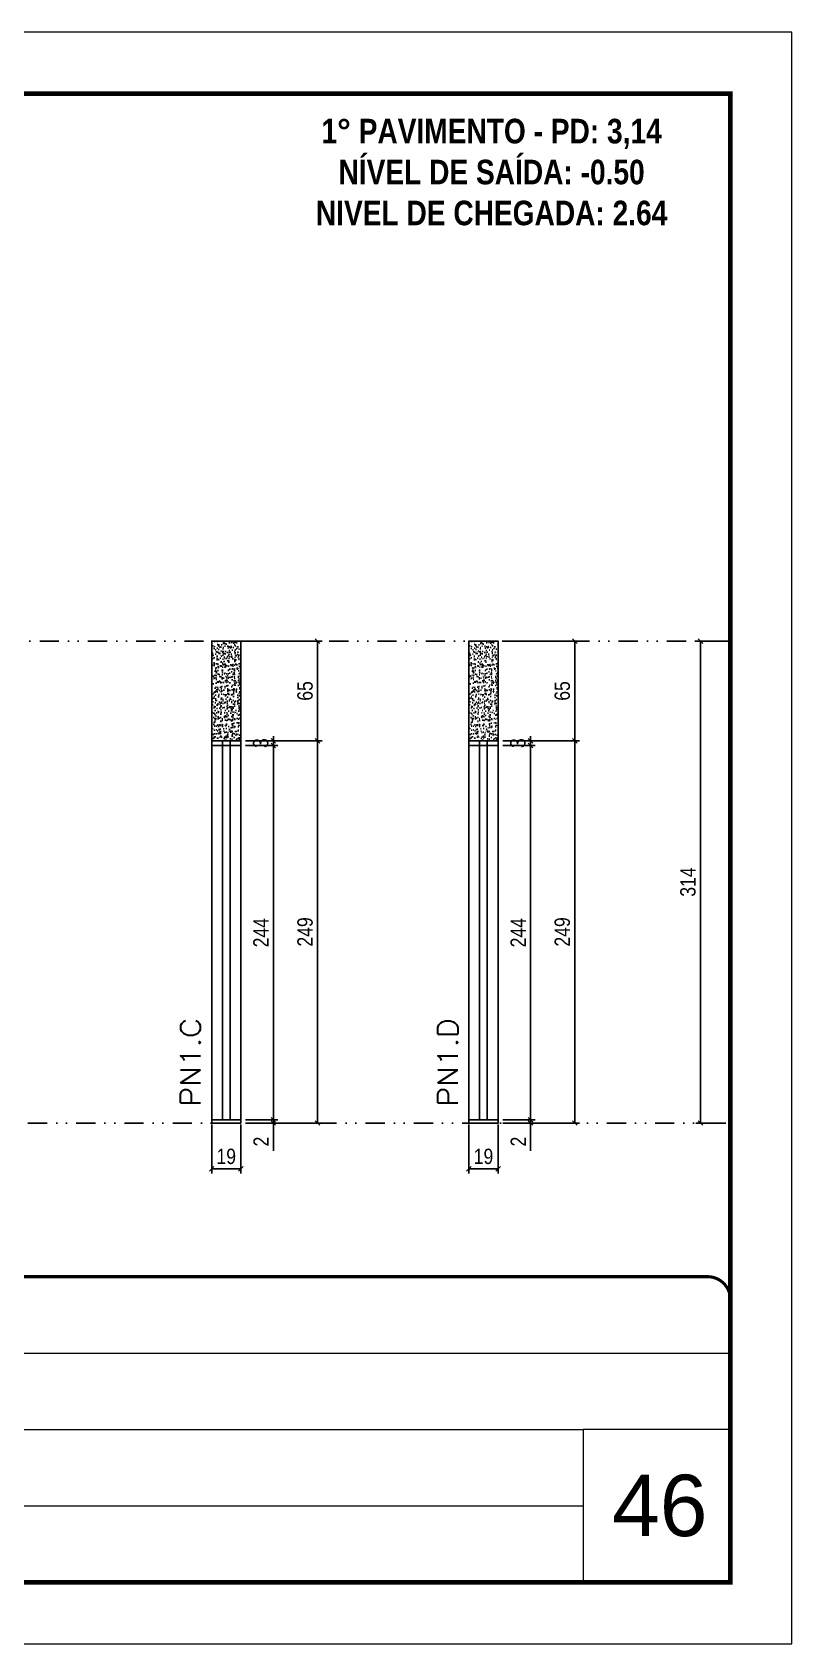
# Model space of a CAD drawing. Extents: x 14400 to 24104, y -21631 to 6985.
# Drawn here: x 16988 to 17483, y -6700 to -5650 of the extents above; entities that cross this region are included whole.
import ezdxf

# ---------------------------------------------------------------- set-up
doc = ezdxf.new("R2010")
doc.units = 0
for name, pattern in [('CONTINUO', [0]), ('DASHED', [0.75, 0.5, -0.25]), ('DIVIDE2', [0.625, 0.25, -0.125, 0, -0.125, 0, -0.125])]:
    doc.linetypes.add(name, pattern=pattern)
for name, color, linetype, lineweight in [('CARIMBO', 255, 'Continuous', 9), ('Folhas', 255, 'Continuous', 9), ('SARRAFO DE PRESSAO', 251, 'DASHED', 9), ('Texto Seção', 7, 'Continuous', 15)]:
    doc.layers.add(name, color=color, linetype=linetype, lineweight=lineweight)
for name, color, linetype in [('COTA', 241, 'Continuous'), ('NOMENCLATURA', 7, 'Continuous'), ('Nível', 160, 'Continuous'), ('Painéis', 200, 'Continuous'), ('SARR_2.2x7', 40, 'Continuous')]:
    doc.layers.add(name, color=color, linetype=linetype)
doc.styles.add('ARIAL', font='arial.ttf')
doc.styles.add('COTA TECNICA', font='techl___.ttf', dxfattribs={"height": 10})
doc.styles.add('COTA TECNICA-50', font='techl___.ttf', dxfattribs={"height": 10})
doc.styles.add('REGUA-120', font='ROMANS.shx', dxfattribs={"height": 15})
doc.styles.add('ROMANC', font='techb___.ttf', dxfattribs={"height": 2.5})
doc.dimstyles.new('COTA PAINEL-50', dxfattribs={"dimtxt": 10, "dimasz": 3, "dimexe": 3, "dimexo": 3, "dimgap": 3, "dimtad": 1, "dimdec": 1, "dimzin": 12, "dimdsep": 46, "dimtxsty": 'COTA TECNICA-50', "dimblk1": 'OBLIQUE', "dimblk2": 'OBLIQUE', "dimsah": 1, "dimcen": 0.9, "dimclrd": 4, "dimclre": 4, "dimclrt": 240, "dimadec": 1, "dimazin": 3, "dimtfac": 1, "dimtdec": 1, "dimtmove": 0, "dimatfit": 3, "dimfxl": 1, "dimtolj": 1, "dimtzin": 12, "dimarcsym": 0})
doc.dimstyles.new('PAINEL', dxfattribs={"dimtxt": 10, "dimasz": 3, "dimexe": 3, "dimexo": 3, "dimgap": 3, "dimtad": 1, "dimdec": 1, "dimzin": 12, "dimdsep": 46, "dimtxsty": 'COTA TECNICA', "dimblk1": 'OBLIQUE', "dimblk2": 'OBLIQUE', "dimsah": 1, "dimcen": 0.9, "dimclrd": 4, "dimclre": 4, "dimclrt": 240, "dimadec": 1, "dimazin": 3, "dimtfac": 1, "dimtdec": 1, "dimtmove": 0, "dimatfit": 3, "dimfxl": 1, "dimtolj": 1, "dimtzin": 12, "dimarcsym": 0})

# ---------------------------------------------------------------- blocks, each defined once
blk = doc.blocks.new('9999999999')
at = {"color": 30, "linetype": 'CONTINUO'}
for p, q in [((98564.6, 34379.6), (99584, 34379.6)), ((98564.6, 34329.8), (99488, 34329.8)), ((99584, 34329.8), (99488, 34329.8)), ((99488, 34329.8), (99488, 34230.2)), ((98564.6, 34280), (99488, 34280))]:
    blk.add_line(p, q, dxfattribs=at)
at = {"color": 30, "linetype": 'CONTINUO', "const_width": 2}
blk.add_lwpolyline([(99584, 34230.2), (99584, 34414.4, 0.414214), (99569, 34429.4), (98229, 34429.4, 0.414214), (98214, 34414.4), (98214, 34245.2, 0.414214), (98229, 34230.2), (99584, 34230.2)], format="xyb", dxfattribs=at)
at = {"layer": 'Folhas'}
blk.add_lwpolyline([(98139, 34190.2), (99624, 34190.2), (99624, 35240.2), (98139, 35240.2)], close=True, dxfattribs=at)
at = {"layer": 'Folhas', "color": 30, "const_width": 3}
blk.add_lwpolyline([(98214, 34230.2), (99584, 34230.2), (99584, 35200.2), (98214, 35200.2)], close=True, dxfattribs=at)
blk = doc.blocks.new('_Oblique')
at = {"color": 0, "linetype": 'ByBlock', "lineweight": -2}
blk.add_line((-0.5, -0.5), (0.5, 0.5), dxfattribs=at)
blk = doc.blocks.new('*D2248')
at = {"layer": 'COTA', "color": 4, "lineweight": -2, "transparency": 16777216}
for p, q in [((17440.5, -6046.3), (17421, -6046.3)), ((17424, -6360.3), (17424, -6046.3)), ((17440.5, -6360.3), (17421, -6360.3))]:
    blk.add_line(p, q, dxfattribs=at)
at = {"layer": 'Defpoints', "color": 0, "transparency": 16777216}
for p in [(17424, -6046.3), (17443.5, -6046.3), (17443.5, -6360.3)]:
    blk.add_point(p, dxfattribs=at)
at = {"layer": 'COTA', "color": 4, "lineweight": -2, "transparency": 16777216, "xscale": 3, "yscale": 3, "zscale": 3}
for p, rotation in [((17424, -6046.3), 90), ((17424, -6360.3), 270)]:
    blk.add_blockref('_Oblique', p, dxfattribs=dict(at, rotation=rotation))
at = {"layer": 'COTA', "color": 240, "transparency": 16777216, "insert": (17415.8, -6203.3), "char_height": 10, "attachment_point": 5, "rotation": 90, "style": 'COTA TECNICA'}
blk.add_mtext('\\A1;314', dxfattribs=at)
blk = doc.blocks.new('*D2265')
at = {"layer": 'COTA', "color": 4, "lineweight": -2, "transparency": 16777216}
for p, q in [((17273, -6361.3), (17273, -6393.2)), ((17292, -6361.3), (17292, -6393.2)), ((17273, -6390.2), (17292, -6390.2))]:
    blk.add_line(p, q, dxfattribs=at)
at = {"layer": 'Defpoints', "color": 0, "transparency": 16777216}
for p in [(17273, -6358.3), (17292, -6358.3), (17292, -6390.2)]:
    blk.add_point(p, dxfattribs=at)
at = {"layer": 'COTA', "color": 4, "lineweight": -2, "transparency": 16777216, "xscale": 3, "yscale": 3, "zscale": 3, "rotation": 180}
blk.add_blockref('_Oblique', (17273, -6390.2), dxfattribs=at)
at = {"layer": 'COTA', "color": 4, "lineweight": -2, "transparency": 16777216, "xscale": 3, "yscale": 3, "zscale": 3}
blk.add_blockref('_Oblique', (17292, -6390.2), dxfattribs=at)
at = {"layer": 'COTA', "color": 240, "transparency": 16777216, "insert": (17282.5, -6382.1), "char_height": 10, "attachment_point": 5, "style": 'COTA TECNICA'}
blk.add_mtext('\\A1;19', dxfattribs=at)
blk = doc.blocks.new('*D2266')
at = {"layer": 'COTA', "color": 4, "lineweight": -2, "transparency": 16777216}
for p, q in [((17295, -6358.3), (17316.2, -6358.3)), ((17295, -6360.3), (17316.2, -6360.3)), ((17313.2, -6358.3), (17313.2, -6355.3)), ((17313.2, -6358.3), (17313.2, -6360.3)), ((17313.2, -6360.3), (17313.2, -6378.4))]:
    blk.add_line(p, q, dxfattribs=at)
at = {"layer": 'Defpoints', "color": 0, "transparency": 16777216}
for p in [(17292, -6358.3), (17292, -6360.3), (17313.2, -6358.3)]:
    blk.add_point(p, dxfattribs=at)
at = {"layer": 'COTA', "color": 4, "lineweight": -2, "transparency": 16777216, "xscale": 3, "yscale": 3, "zscale": 3}
for p, rotation in [((17313.2, -6358.3), 270), ((17313.2, -6360.3), 90)]:
    blk.add_blockref('_Oblique', p, dxfattribs=dict(at, rotation=rotation))
at = {"layer": 'COTA', "color": 240, "transparency": 16777216, "insert": (17305.2, -6372.4), "char_height": 10, "attachment_point": 5, "rotation": 90, "style": 'COTA TECNICA-50'}
blk.add_mtext('\\A1;2', dxfattribs=at)
blk = doc.blocks.new('*D2267')
at = {"layer": 'COTA', "color": 4, "lineweight": -2, "transparency": 16777216}
for p, q in [((17295, -6111.3), (17345, -6111.3)), ((17342, -6360.3), (17342, -6111.3)), ((17295, -6360.3), (17345, -6360.3))]:
    blk.add_line(p, q, dxfattribs=at)
at = {"layer": 'Defpoints', "color": 0, "transparency": 16777216}
for p in [(17292, -6111.3), (17342, -6111.3), (17292, -6360.3)]:
    blk.add_point(p, dxfattribs=at)
at = {"layer": 'COTA', "color": 4, "lineweight": -2, "transparency": 16777216, "xscale": 3, "yscale": 3, "zscale": 3}
for p, rotation in [((17342, -6111.3), 90), ((17342, -6360.3), 270)]:
    blk.add_blockref('_Oblique', p, dxfattribs=dict(at, rotation=rotation))
at = {"layer": 'COTA', "color": 240, "transparency": 16777216, "insert": (17333.9, -6235.8), "char_height": 10, "attachment_point": 5, "rotation": 90, "style": 'COTA TECNICA-50'}
blk.add_mtext('\\A1;249', dxfattribs=at)
blk = doc.blocks.new('*D2270')
at = {"layer": 'COTA', "color": 4, "lineweight": -2, "transparency": 16777216}
for p, q in [((17295, -6046.3), (17345, -6046.3)), ((17342, -6111.3), (17342, -6046.3)), ((17295, -6111.3), (17345, -6111.3))]:
    blk.add_line(p, q, dxfattribs=at)
at = {"layer": 'Defpoints', "color": 0, "transparency": 16777216}
for p in [(17292, -6046.3), (17342, -6046.3), (17292, -6111.3)]:
    blk.add_point(p, dxfattribs=at)
at = {"layer": 'COTA', "color": 4, "lineweight": -2, "transparency": 16777216, "xscale": 3, "yscale": 3, "zscale": 3}
for p, rotation in [((17342, -6046.3), 90), ((17342, -6111.3), 270)]:
    blk.add_blockref('_Oblique', p, dxfattribs=dict(at, rotation=rotation))
at = {"layer": 'COTA', "color": 240, "transparency": 16777216, "insert": (17333.9, -6078.8), "char_height": 10, "attachment_point": 5, "rotation": 90, "style": 'COTA TECNICA'}
blk.add_mtext('\\A1;65', dxfattribs=at)
blk = doc.blocks.new('*D2268')
at = {"layer": 'COTA', "color": 4, "lineweight": -2, "transparency": 16777216}
for p, q in [((17295, -6114.3), (17316.2, -6114.3)), ((17313.2, -6358.3), (17313.2, -6114.3)), ((17295, -6358.3), (17316.2, -6358.3))]:
    blk.add_line(p, q, dxfattribs=at)
at = {"layer": 'Defpoints', "color": 0, "transparency": 16777216}
for p in [(17292, -6114.3), (17313.2, -6114.3), (17292, -6358.3)]:
    blk.add_point(p, dxfattribs=at)
at = {"layer": 'COTA', "color": 4, "lineweight": -2, "transparency": 16777216, "xscale": 3, "yscale": 3, "zscale": 3}
for p, rotation in [((17313.2, -6114.3), 90), ((17313.2, -6358.3), 270)]:
    blk.add_blockref('_Oblique', p, dxfattribs=dict(at, rotation=rotation))
at = {"layer": 'COTA', "color": 240, "transparency": 16777216, "insert": (17305.1, -6236.3), "char_height": 10, "attachment_point": 5, "rotation": 90, "style": 'COTA TECNICA'}
blk.add_mtext('\\A1;244', dxfattribs=at)
blk = doc.blocks.new('*D2269')
at = {"layer": 'COTA', "color": 4, "lineweight": -2, "transparency": 16777216}
for p, q in [((17313.2, -6111.3), (17313.2, -6108.3)), ((17295, -6111.3), (17316.2, -6111.3)), ((17295, -6114.3), (17316.2, -6114.3)), ((17313.2, -6114.3), (17313.2, -6111.3)), ((17313.2, -6114.3), (17313.2, -6117.3))]:
    blk.add_line(p, q, dxfattribs=at)
at = {"layer": 'Defpoints', "color": 0, "transparency": 16777216}
for p in [(17292, -6111.3), (17292, -6114.3), (17313.2, -6111.3)]:
    blk.add_point(p, dxfattribs=at)
at = {"layer": 'COTA', "color": 4, "lineweight": -2, "transparency": 16777216, "xscale": 3, "yscale": 3, "zscale": 3}
for p, rotation in [((17313.2, -6111.3), 270), ((17313.2, -6114.3), 90)]:
    blk.add_blockref('_Oblique', p, dxfattribs=dict(at, rotation=rotation))
at = {"layer": 'COTA', "color": 240, "transparency": 16777216, "insert": (17304.9, -6112.8), "char_height": 10, "attachment_point": 5, "rotation": 90, "style": 'COTA TECNICA'}
blk.add_mtext('\\A1;3', dxfattribs=at)
blk = doc.blocks.new('*D2271')
at = {"layer": 'COTA', "color": 4, "lineweight": -2, "transparency": 16777216}
for p, q in [((17105.3, -6361.3), (17105.3, -6393.2)), ((17124.3, -6361.3), (17124.3, -6393.2)), ((17105.3, -6390.2), (17124.3, -6390.2))]:
    blk.add_line(p, q, dxfattribs=at)
at = {"layer": 'Defpoints', "color": 0, "transparency": 16777216}
for p in [(17105.3, -6358.3), (17124.3, -6358.3), (17124.3, -6390.2)]:
    blk.add_point(p, dxfattribs=at)
at = {"layer": 'COTA', "color": 4, "lineweight": -2, "transparency": 16777216, "xscale": 3, "yscale": 3, "zscale": 3, "rotation": 180}
blk.add_blockref('_Oblique', (17105.3, -6390.2), dxfattribs=at)
at = {"layer": 'COTA', "color": 4, "lineweight": -2, "transparency": 16777216, "xscale": 3, "yscale": 3, "zscale": 3}
blk.add_blockref('_Oblique', (17124.3, -6390.2), dxfattribs=at)
at = {"layer": 'COTA', "color": 240, "transparency": 16777216, "insert": (17114.8, -6382.1), "char_height": 10, "attachment_point": 5, "style": 'COTA TECNICA'}
blk.add_mtext('\\A1;19', dxfattribs=at)
blk = doc.blocks.new('*D2272')
at = {"layer": 'COTA', "color": 4, "lineweight": -2, "transparency": 16777216}
for p, q in [((17127.3, -6358.3), (17148.5, -6358.3)), ((17127.3, -6360.3), (17148.5, -6360.3)), ((17145.5, -6358.3), (17145.5, -6355.3)), ((17145.5, -6358.3), (17145.5, -6360.3)), ((17145.5, -6360.3), (17145.5, -6378.4))]:
    blk.add_line(p, q, dxfattribs=at)
at = {"layer": 'Defpoints', "color": 0, "transparency": 16777216}
for p in [(17124.3, -6358.3), (17124.3, -6360.3), (17145.5, -6358.3)]:
    blk.add_point(p, dxfattribs=at)
at = {"layer": 'COTA', "color": 4, "lineweight": -2, "transparency": 16777216, "xscale": 3, "yscale": 3, "zscale": 3}
for p, rotation in [((17145.5, -6358.3), 270), ((17145.5, -6360.3), 90)]:
    blk.add_blockref('_Oblique', p, dxfattribs=dict(at, rotation=rotation))
at = {"layer": 'COTA', "color": 240, "transparency": 16777216, "insert": (17137.5, -6372.4), "char_height": 10, "attachment_point": 5, "rotation": 90, "style": 'COTA TECNICA-50'}
blk.add_mtext('\\A1;2', dxfattribs=at)
blk = doc.blocks.new('*D2273')
at = {"layer": 'COTA', "color": 4, "lineweight": -2, "transparency": 16777216}
for p, q in [((17127.3, -6111.3), (17177.3, -6111.3)), ((17174.3, -6360.3), (17174.3, -6111.3)), ((17127.3, -6360.3), (17177.3, -6360.3))]:
    blk.add_line(p, q, dxfattribs=at)
at = {"layer": 'Defpoints', "color": 0, "transparency": 16777216}
for p in [(17124.3, -6111.3), (17174.3, -6111.3), (17124.3, -6360.3)]:
    blk.add_point(p, dxfattribs=at)
at = {"layer": 'COTA', "color": 4, "lineweight": -2, "transparency": 16777216, "xscale": 3, "yscale": 3, "zscale": 3}
for p, rotation in [((17174.3, -6111.3), 90), ((17174.3, -6360.3), 270)]:
    blk.add_blockref('_Oblique', p, dxfattribs=dict(at, rotation=rotation))
at = {"layer": 'COTA', "color": 240, "transparency": 16777216, "insert": (17166.2, -6235.8), "char_height": 10, "attachment_point": 5, "rotation": 90, "style": 'COTA TECNICA-50'}
blk.add_mtext('\\A1;249', dxfattribs=at)
blk = doc.blocks.new('*D2274')
at = {"layer": 'COTA', "color": 4, "lineweight": -2, "transparency": 16777216}
for p, q in [((17127.3, -6046.3), (17177.3, -6046.3)), ((17174.3, -6111.3), (17174.3, -6046.3)), ((17127.3, -6111.3), (17177.3, -6111.3))]:
    blk.add_line(p, q, dxfattribs=at)
at = {"layer": 'Defpoints', "color": 0, "transparency": 16777216}
for p in [(17124.3, -6046.3), (17174.3, -6046.3), (17124.3, -6111.3)]:
    blk.add_point(p, dxfattribs=at)
at = {"layer": 'COTA', "color": 4, "lineweight": -2, "transparency": 16777216, "xscale": 3, "yscale": 3, "zscale": 3}
for p, rotation in [((17174.3, -6046.3), 90), ((17174.3, -6111.3), 270)]:
    blk.add_blockref('_Oblique', p, dxfattribs=dict(at, rotation=rotation))
at = {"layer": 'COTA', "color": 240, "transparency": 16777216, "insert": (17166.2, -6078.8), "char_height": 10, "attachment_point": 5, "rotation": 90, "style": 'COTA TECNICA'}
blk.add_mtext('\\A1;65', dxfattribs=at)
blk = doc.blocks.new('*D2275')
at = {"layer": 'COTA', "color": 4, "lineweight": -2, "transparency": 16777216}
for p, q in [((17127.3, -6114.3), (17148.5, -6114.3)), ((17145.5, -6358.3), (17145.5, -6114.3)), ((17127.3, -6358.3), (17148.5, -6358.3))]:
    blk.add_line(p, q, dxfattribs=at)
at = {"layer": 'Defpoints', "color": 0, "transparency": 16777216}
for p in [(17124.3, -6114.3), (17145.5, -6114.3), (17124.3, -6358.3)]:
    blk.add_point(p, dxfattribs=at)
at = {"layer": 'COTA', "color": 4, "lineweight": -2, "transparency": 16777216, "xscale": 3, "yscale": 3, "zscale": 3}
for p, rotation in [((17145.5, -6114.3), 90), ((17145.5, -6358.3), 270)]:
    blk.add_blockref('_Oblique', p, dxfattribs=dict(at, rotation=rotation))
at = {"layer": 'COTA', "color": 240, "transparency": 16777216, "insert": (17137.4, -6236.3), "char_height": 10, "attachment_point": 5, "rotation": 90, "style": 'COTA TECNICA'}
blk.add_mtext('\\A1;244', dxfattribs=at)
blk = doc.blocks.new('*D2276')
at = {"layer": 'COTA', "color": 4, "lineweight": -2, "transparency": 16777216}
for p, q in [((17145.5, -6111.3), (17145.5, -6108.3)), ((17127.3, -6111.3), (17148.5, -6111.3)), ((17127.3, -6114.3), (17148.5, -6114.3)), ((17145.5, -6114.3), (17145.5, -6111.3)), ((17145.5, -6114.3), (17145.5, -6117.3))]:
    blk.add_line(p, q, dxfattribs=at)
at = {"layer": 'Defpoints', "color": 0, "transparency": 16777216}
for p in [(17124.3, -6111.3), (17124.3, -6114.3), (17145.5, -6111.3)]:
    blk.add_point(p, dxfattribs=at)
at = {"layer": 'COTA', "color": 4, "lineweight": -2, "transparency": 16777216, "xscale": 3, "yscale": 3, "zscale": 3}
for p, rotation in [((17145.5, -6111.3), 270), ((17145.5, -6114.3), 90)]:
    blk.add_blockref('_Oblique', p, dxfattribs=dict(at, rotation=rotation))
at = {"layer": 'COTA', "color": 240, "transparency": 16777216, "insert": (17137.3, -6112.8), "char_height": 10, "attachment_point": 5, "rotation": 90, "style": 'COTA TECNICA'}
blk.add_mtext('\\A1;3', dxfattribs=at)

msp = doc.modelspace()

# ---------------------------------------------------------------- hatches: boundary and pattern name
at = {"layer": 'COTA'}
h = msp.add_hatch(dxfattribs=at)
h.set_pattern_fill('AR-CONC', color=256, scale=0.03)
h.set_pattern_definition([(50, (-1634.7517, -10337.176), (5.4655401, -0.4781726), [0.5715, -6.2865]), (355, (-1634.7517, -10337.176), (-1.0573026, 5.7317054), [0.4572, -5.0292175]), (100.451445, (-1634.296, -10337.216), (4.4082374, 5.2535326), [0.4857003, -5.3427073]), (46.1842, (-1634.752, -10335.652), (8.1323712, -1.2612698), [0.85725, -9.42975]), (96.635558, (-1634.074, -10335.757), (7.122124, 7.4227837), [0.7285507, -8.0140682]), (351.18415, (-1634.752, -10335.652), (7.122124, 7.4227837), [0.685799, -7.543792]), (21, (-1633.9897, -10336.033), (4.5484317, -3.0679559), [0.5715, -6.2865]), (326, (-1633.9897, -10336.033), (1.8540609, 5.525639), [0.4572, -5.0292]), (71.451445, (-1633.6107, -10336.2886), (6.4024926, 2.457683), [0.4857003, -5.3426981]), (37.5, (-1634.7517, -10337.176), (0.0926581, 2.53665117), [0, -4.96824, 0, -5.1054, 0, -5.04825]), (7.5, (-1634.7517, -10337.176), (2.00458988, 3.00541724), [0, -2.91084, 0, -4.85394, 0, -1.92405]), (327.5, (-1636.451, -10337.176), (4.06771786, -0.17186232), [0, -1.905, 0, -5.9436, 0, -7.8867]), (317.5, (-1637.213, -10337.176), (4.44387544, 0.7627947), [0, -2.4765, 0, -3.94716, 0, -5.6007])])
h.paths.add_polyline_path([(17124.3, -6046.32), (17105.3, -6046.32), (17105.3, -6111.32), (17124.3, -6111.32)])
h = msp.add_hatch(dxfattribs=at)
h.set_pattern_fill('AR-CONC', color=256, scale=0.03)
h.set_pattern_definition([(50, (-1467.083, -10337.176), (5.4655401, -0.4781726), [0.5715, -6.2865]), (355, (-1467.083, -10337.176), (-1.0573026, 5.7317054), [0.4572, -5.0292175]), (100.451445, (-1466.6275, -10337.216), (4.4082374, 5.2535326), [0.4857003, -5.3427073]), (46.1842, (-1467.083, -10335.652), (8.1323712, -1.2612698), [0.85725, -9.42975]), (96.635558, (-1466.405, -10335.757), (7.122124, 7.4227837), [0.7285507, -8.0140682]), (351.18415, (-1467.083, -10335.652), (7.122124, 7.4227837), [0.685799, -7.543792]), (21, (-1466.321, -10336.033), (4.5484317, -3.0679559), [0.5715, -6.2865]), (326, (-1466.321, -10336.033), (1.8540609, 5.525639), [0.4572, -5.0292]), (71.451445, (-1465.942, -10336.2886), (6.4024926, 2.457683), [0.4857003, -5.3426981]), (37.5, (-1467.083, -10337.176), (0.0926581, 2.53665117), [0, -4.96824, 0, -5.1054, 0, -5.04825]), (7.5, (-1467.083, -10337.176), (2.00458988, 3.00541724), [0, -2.91084, 0, -4.85394, 0, -1.92405]), (327.5, (-1468.7823, -10337.176), (4.06771786, -0.17186232), [0, -1.905, 0, -5.9436, 0, -7.8867]), (317.5, (-1469.5443, -10337.176), (4.44387544, 0.7627947), [0, -2.4765, 0, -3.94716, 0, -5.6007])])
h.paths.add_polyline_path([(17291.97, -6046.32), (17272.97, -6046.32), (17272.97, -6111.32), (17291.97, -6111.32)])

# ---------------------------------------------------------------- linework, layer by layer
for points in [[(17105.3, -6111.32), (17124.3, -6111.32), (17124.3, -6046.32), (17105.3, -6046.32)], [(17272.97, -6111.32), (17291.97, -6111.32), (17291.97, -6046.32), (17272.97, -6046.32)]]:
    msp.add_lwpolyline(points, close=True, dxfattribs=at)
at = {"layer": 'Nível', "color": 4, "linetype": 'DIVIDE2', "ltscale": 50}
for p, q in [((16521.45, -6046.32), (17443.47, -6046.32)), ((16073.47, -6360.32), (17443.47, -6360.32)), ((16073.47, -6360.32), (17443.47, -6360.32))]:
    msp.add_line(p, q, dxfattribs=at)
at = {"layer": 'Painéis'}
for p, q in [((17105.3, -6111.32), (17105.3, -6358.32)), ((17105.3, -6111.32), (17124.3, -6111.32)), ((17105.3, -6114.32), (17124.3, -6114.32)), ((17124.3, -6111.32), (17124.3, -6358.32)), ((17272.97, -6111.32), (17272.97, -6358.32)), ((17272.97, -6111.32), (17291.97, -6111.32)), ((17272.97, -6114.32), (17291.97, -6114.32)), ((17291.97, -6111.32), (17291.97, -6358.32)), ((17105.3, -6358.32), (17124.3, -6358.32)), ((17105.3, -6360.32), (17105.3, -6358.32)), ((17124.3, -6360.32), (17105.3, -6360.32)), ((17124.3, -6358.32), (17124.3, -6360.32)), ((17272.97, -6358.32), (17291.97, -6358.32)), ((17272.97, -6360.32), (17272.97, -6358.32)), ((17291.97, -6360.32), (17272.97, -6360.32)), ((17291.97, -6358.32), (17291.97, -6360.32))]:
    msp.add_line(p, q, dxfattribs=at)
at = {"layer": 'SARR_2.2x7'}
for p, q in [((17112.3, -6111.32), (17112.3, -6358.32)), ((17117.3, -6111.32), (17117.3, -6358.32)), ((17279.97, -6111.32), (17279.97, -6358.32)), ((17284.97, -6111.32), (17284.97, -6358.32))]:
    msp.add_line(p, q, dxfattribs=at)

# ---------------------------------------------------------------- block references
at = {"layer": 'SARRAFO DE PRESSAO', "color": 6, "linetype": 'ByBlock'}
msp.add_blockref('9999999999', (-82140.51, -40889.8), dxfattribs=at)

# ---------------------------------------------------------------- texts
at = {"layer": 'CARIMBO', "style": 'ARIAL'}
msp.add_text('46', height=40, dxfattribs=at).set_placement((17366.33, -6629.46))
at = {"layer": 'NOMENCLATURA', "color": 2, "insert": (17287.79, -5706.01), "char_height": 16, "attachment_point": 2, "style": 'ROMANC'}
msp.add_mtext_dynamic_manual_height_columns('1° PAVIMENTO - PD: 3,14\\PNÍVEL DE SAÍDA: -0.50\\PNIVEL DE CHEGADA: 2.64', width=432.3511, gutter_width=1, heights=[0], dxfattribs=at)
at = {"layer": 'Texto Seção', "style": 'REGUA-120', "width": 1.1}
for s, p in [('PN1.C', (17098.05, -6349.55)), ('PN1.D', (17265.72, -6349.55))]:
    msp.add_text(s, height=13, rotation=90, dxfattribs=at).set_placement(p)

# ---------------------------------------------------------------- dimensions: what is measured, and where the dimension line sits
at = {"layer": 'COTA'}
for base, p1, p2, dimstyle, picture, middle in [((17174.29, -6046.32), (17124.3, -6111.32), (17124.3, -6046.32), 'PAINEL', '*D2274', (17166.18, -6078.82)), ((17341.96, -6046.32), (17291.97, -6111.32), (17291.97, -6046.32), 'PAINEL', '*D2270', (17333.85, -6078.82)), ((17424.01, -6046.32), (17443.47, -6360.32), (17443.47, -6046.32), 'PAINEL', '*D2248', (17415.79, -6203.32)), ((17174.29, -6111.32), (17124.3, -6360.32), (17124.3, -6111.32), 'COTA PAINEL-50', '*D2273', (17166.19, -6235.82)), ((17341.96, -6111.32), (17291.97, -6360.32), (17291.97, -6111.32), 'COTA PAINEL-50', '*D2267', (17333.86, -6235.82)), ((17145.5, -6114.32), (17124.3, -6358.32), (17124.3, -6114.32), 'PAINEL', '*D2275', (17137.42, -6236.32)), ((17313.16, -6114.32), (17291.97, -6358.32), (17291.97, -6114.32), 'PAINEL', '*D2268', (17305.09, -6236.32))]:
    dim = msp.add_linear_dim(base=base, p1=p1, p2=p2, angle=90, dimstyle=dimstyle, dxfattribs=at)
    dim.commit()
    dim.dimension.update_dxf_attribs({"geometry": picture, "text_midpoint": middle})
for base, p1, p2, picture, middle in [((17145.5, -6111.32), (17124.3, -6114.32), (17124.3, -6111.32), '*D2276', (17145.5, -6112.82)), ((17313.16, -6111.32), (17291.97, -6114.32), (17291.97, -6111.32), '*D2269', (17313.16, -6112.82))]:
    dim = msp.add_linear_dim(base=base, p1=p1, p2=p2, angle=90, dimstyle='PAINEL', override={"dimtmove": 1}, dxfattribs=at)
    dim.commit()
    dim.dimension.update_dxf_attribs({"geometry": picture, "text_midpoint": middle, "dimtype": 160})
for base, p1, p2, picture, middle in [((17124.3, -6390.21), (17105.3, -6358.32), (17124.3, -6358.32), '*D2271', (17114.8, -6382.12)), ((17291.97, -6390.21), (17272.97, -6358.32), (17291.97, -6358.32), '*D2265', (17282.47, -6382.12))]:
    dim = msp.add_linear_dim(base=base, p1=p1, p2=p2, dimstyle='PAINEL', override={"dimarcsym": 2}, dxfattribs=at)
    dim.commit()
    dim.dimension.update_dxf_attribs({"geometry": picture, "text_midpoint": middle})
for base, p1, p2, picture, middle in [((17145.5, -6358.32), (17124.3, -6360.32), (17124.3, -6358.32), '*D2272', (17145.5, -6372.37)), ((17313.16, -6358.32), (17291.97, -6360.32), (17291.97, -6358.32), '*D2266', (17313.16, -6372.37))]:
    dim = msp.add_linear_dim(base=base, p1=p1, p2=p2, angle=90, dimstyle='COTA PAINEL-50', dxfattribs=at)
    dim.commit()
    dim.dimension.update_dxf_attribs({"geometry": picture, "text_midpoint": middle, "dimtype": 160})

doc.saveas('drawing.dxf')
